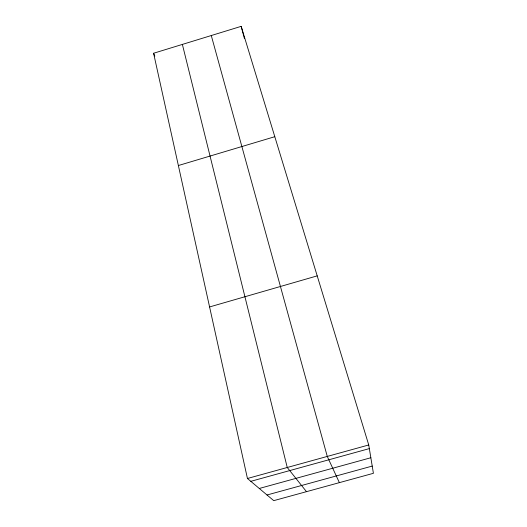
<?xml version="1.0" encoding="UTF-8"?>
<svg xmlns="http://www.w3.org/2000/svg" width="527" height="527" viewBox="0 0 527 527"><rect width="100%" height="100%" fill="white"/><g stroke="black" fill="none" stroke-linecap="round" stroke-linejoin="round"><path stroke-width="0.79" d="M153.588 53.253L241.175 26.35L368.742 444.972L373.412 473.305L273.737 500.65L247.446 478.49L153.588 53.253L154.826 56.086M178.37 165.531L274.804 136.697M209.581 306.945L317.214 275.865M247.446 478.49L368.742 444.972M250.812 481.329L369.341 448.609M259.284 488.47L370.85 457.739M267.024 494.991L372.22 466.079M306.483 491.665L287.255 467.489L182.375 44.413M339.375 482.646L327.28 456.435L211.281 35.533M241.175 26.35L243.566 35.316M243.764 36.06L244.39 38.399"/></g></svg>
